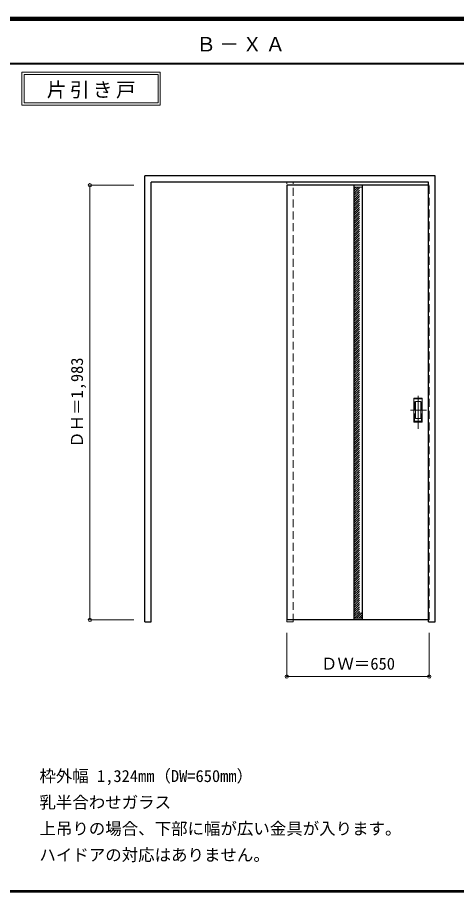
# Model space of a CAD drawing. Units: millimetres, scale not verified. Extents: x -6000 to 5700, y -4307 to 4175.
# Drawn here: x 1698 to 3699, y 188 to 4175 of the extents above; entities that cross this region are included whole.
import ezdxf
from ezdxf.enums import TextEntityAlignment as Align

# ---------------------------------------------------------------- set-up
doc = ezdxf.new("R2010")
doc.units = ezdxf.units.MM
doc.header["$LTSCALE"] = 30
doc.header["$PDMODE"] = 32
doc.header["$PDSIZE"] = 15
doc.linetypes.add('CHAIN1', pattern=[8, 5, -1, 1, -1])
doc.linetypes.add('DASHED1', pattern=[1.8, 1.2, -0.6])
for name, color, linetype, lineweight in [('0-2_扉', 4, 'DASHED1', 9), ('0-3_仕上げ', 7, 'Continuous', 18), ('0-4_枠', 3, 'Continuous', 25), ('0-6_引手', 7, 'Continuous', 18), ('0-A_文字', 7, 'Continuous', 18), ('0-B_寸法', 7, 'Continuous', 9), ('0-C_ハッチ', 4, 'DASHED1', 9), ('F-1_枠', 6, 'Continuous', 40)]:
    doc.layers.add(name, color=color, linetype=linetype, lineweight=lineweight)
doc.styles.add('ＭＳ ゴシック', font='')
doc.styles.get('ＭＳ ゴシック').set_extended_font_data('MS Gothic')

msp = doc.modelspace()

# ---------------------------------------------------------------- linework, layer by layer
at = {"layer": '0-2_扉', "color": 3, "linetype": 'Continuous', "lineweight": 25}
for p, q in [((3572, 3409.5), (2925, 3409.5)), ((2925, 3409.5), (2925, 1426.5)), ((3572, 1426.5), (2925, 1426.5))]:
    msp.add_line(p, q, dxfattribs=at)
at = {"layer": '0-2_扉'}
for p, q in [((2925, 3409.5), (2925, 3405.5)), ((3572, 3409.5), (3575, 3409.5))]:
    msp.add_line(p, q, dxfattribs=at)
msp.add_lwpolyline([(3572, 1426.5), (3575, 1426.5), (3575, 3409.5)], dxfattribs=at)
at = {"layer": '0-3_仕上げ', "color": 3, "lineweight": 25}
for p, q in [((3231, 3409.5), (3231, 1426.5)), ((3269, 3409.5), (3269, 1426.5))]:
    msp.add_line(p, q, dxfattribs=at)
at = {"layer": '0-3_仕上げ'}
for p, q in [((3231, 3401.5), (3269, 3401.5)), ((3231, 1434.5), (3269, 1434.5))]:
    msp.add_line(p, q, dxfattribs=at)
at = {"layer": '0-4_枠'}
for p, q in [((2278, 1418), (2278, 3453)), ((3602, 3453), (2278, 3453)), ((3602, 1418), (3602, 3453)), ((3572, 3423), (2308, 3423)), ((3572, 1418), (3572, 3423)), ((3572, 1418), (3602, 1418))]:
    msp.add_line(p, q, dxfattribs=at)
at = {"layer": '0-4_枠', "color": 4, "linetype": 'DASHED1', "lineweight": 9}
for p, q in [((2925, 1418), (2925, 3423)), ((2955, 1418), (2955, 3423)), ((2925, 1418), (2955, 1418))]:
    msp.add_line(p, q, dxfattribs=at)
at = {"layer": '0-4_枠'}
msp.add_lwpolyline([(2278, 1418), (2308, 1418), (2308, 3423)], dxfattribs=at)
at = {"layer": '0-6_引手'}
for p, q in [((3543, 2439), (3505, 2439)), ((3505, 2329), (3505, 2439)), ((3543, 2439), (3505, 2439)), ((3505, 2329), (3505, 2439)), ((3543, 2329), (3543, 2439)), ((3543, 2329), (3543, 2439)), ((3536.5, 2423), (3511.5, 2423)), ((3511.5, 2345), (3511.5, 2423)), ((3536.5, 2423), (3511.5, 2423)), ((3511.5, 2345), (3511.5, 2423)), ((3536.5, 2345), (3536.5, 2423)), ((3536.5, 2345), (3536.5, 2423)), ((3543, 2329), (3505, 2329)), ((3543, 2329), (3505, 2329)), ((3536.5, 2345), (3511.5, 2345)), ((3536.5, 2345), (3511.5, 2345))]:
    msp.add_line(p, q, dxfattribs=at)
at = {"layer": '0-6_引手', "linetype": 'DASHED1'}
for p, q in [((3508, 2333), (3508, 2435)), ((3508, 2333), (3508, 2435)), ((3540, 2333), (3508, 2333)), ((3540, 2333), (3508, 2333))]:
    msp.add_line(p, q, dxfattribs=at)
at = {"layer": '0-6_引手', "linetype": 'CHAIN1'}
for p, q in [((3524, 2298.77), (3524, 2469.62)), ((3524, 2298.77), (3524, 2469.62)), ((3562.07, 2384), (3489.56, 2384)), ((3562.07, 2384), (3489.56, 2384))]:
    msp.add_line(p, q, dxfattribs=at)
at = {"layer": '0-6_引手', "linetype": 'DASHED1'}
msp.add_lwpolyline([(3540, 2333), (3540, 2435), (3508, 2435)], dxfattribs=at)
msp.add_lwpolyline([(3540, 2333), (3540, 2435), (3508, 2435)], dxfattribs=at)
at = {"layer": '0-A_文字'}
for p, q in [((1718, 3925), (1718, 3775)), ((1728, 3915), (1728, 3785)), ((1728, 3915), (2339.03, 3915)), ((2339.03, 3915), (2339.03, 3785)), ((1718, 3775), (2349.03, 3775)), ((1728, 3785), (2339.03, 3785))]:
    msp.add_line(p, q, dxfattribs=at)
msp.add_lwpolyline([(1718, 3925), (2349.03, 3925), (2349.03, 3775)], dxfattribs=at)
at = {"layer": '0-B_寸法', "color": 4}
for p, q in [((2028, 3409.5), (2028, 1426.5)), ((2028, 3409.5), (2228, 3409.5)), ((2028, 1426.5), (2228, 1426.5)), ((3575, 1168), (3575, 1368))]:
    msp.add_line(p, q, dxfattribs=at)
msp.add_lwpolyline([(3575, 1168), (2925, 1168), (2925, 1368)], dxfattribs=at)
at = {"layer": '0-B_寸法'}
for p in [(2028, 3409.5), (2028, 1426.5), (2925, 1168), (3575, 1168)]:
    msp.add_point(p, dxfattribs=at)
at = {"layer": '0-C_ハッチ'}
for p, q in [((3231, 3391.8), (3240.7, 3401.5)), ((3231, 3372), (3260.5, 3401.5)), ((3231, 3381.9), (3250.6, 3401.5)), ((3231, 3362.1), (3269, 3400.1)), ((3231, 3352.2), (3269, 3390.2)), ((3231, 3342.3), (3269, 3380.3)), ((3231, 3332.4), (3269, 3370.4)), ((3231, 3322.5), (3269, 3360.5)), ((3231, 3312.6), (3269, 3350.6)), ((3231, 3302.7), (3269, 3340.7)), ((3231, 3292.8), (3269, 3330.8)), ((3231, 3282.91), (3269, 3320.91)), ((3231, 3273.01), (3269, 3311.01)), ((3231, 3263.11), (3269, 3301.11)), ((3231, 3253.21), (3269, 3291.21)), ((3231, 3243.31), (3269, 3281.31)), ((3231, 3233.41), (3269, 3271.41)), ((3231, 3223.51), (3269, 3261.51)), ((3231, 3213.61), (3269, 3251.61)), ((3231, 3203.71), (3269, 3241.71)), ((3231, 3193.81), (3269, 3231.81)), ((3231, 3183.91), (3269, 3221.91)), ((3231, 3174.01), (3269, 3212.01)), ((3231, 3164.11), (3269, 3202.11)), ((3231, 3154.21), (3269, 3192.21)), ((3231, 3144.31), (3269, 3182.31)), ((3231, 3134.41), (3269, 3172.41)), ((3231, 3124.51), (3269, 3162.51)), ((3231, 3114.61), (3269, 3152.61)), ((3231, 3104.71), (3269, 3142.71)), ((3231, 3094.81), (3269, 3132.81)), ((3231, 3084.92), (3269, 3122.92)), ((3231, 3075.02), (3269, 3113.02)), ((3231, 3065.12), (3269, 3103.12)), ((3231, 3055.22), (3269, 3093.22)), ((3231, 3045.32), (3269, 3083.32)), ((3231, 3035.42), (3269, 3073.42)), ((3231, 3025.52), (3269, 3063.52)), ((3231, 3015.62), (3269, 3053.62)), ((3231, 3005.72), (3269, 3043.72)), ((3231, 2995.82), (3269, 3033.82)), ((3231, 2985.92), (3269, 3023.92)), ((3231, 2976.02), (3269, 3014.02)), ((3231, 2966.12), (3269, 3004.12)), ((3231, 2956.22), (3269, 2994.22)), ((3231, 2946.32), (3269, 2984.32)), ((3231, 2936.42), (3269, 2974.42)), ((3231, 2926.52), (3269, 2964.52)), ((3231, 2916.62), (3269, 2954.62)), ((3231, 2906.72), (3269, 2944.72)), ((3231, 2896.82), (3269, 2934.82)), ((3231, 2886.93), (3269, 2924.93)), ((3231, 2877.03), (3269, 2915.03)), ((3231, 2867.13), (3269, 2905.13)), ((3231, 2857.23), (3269, 2895.23)), ((3231, 2847.33), (3269, 2885.33)), ((3231, 2837.43), (3269, 2875.43)), ((3231, 2827.53), (3269, 2865.53)), ((3231, 2817.63), (3269, 2855.63)), ((3231, 2807.73), (3269, 2845.73)), ((3231, 2797.83), (3269, 2835.83)), ((3231, 2787.93), (3269, 2825.93)), ((3231, 2778.03), (3269, 2816.03)), ((3231, 2768.13), (3269, 2806.13)), ((3231, 2758.23), (3269, 2796.23)), ((3231, 2748.33), (3269, 2786.33)), ((3231, 2738.43), (3269, 2776.43)), ((3231, 2728.53), (3269, 2766.53)), ((3231, 2718.63), (3269, 2756.63)), ((3231, 2708.73), (3269, 2746.73)), ((3231, 2698.83), (3269, 2736.83)), ((3231, 2688.94), (3269, 2726.94)), ((3231, 2679.04), (3269, 2717.04)), ((3231, 2669.14), (3269, 2707.14)), ((3231, 2659.24), (3269, 2697.24)), ((3231, 2649.34), (3269, 2687.34)), ((3231, 2639.44), (3269, 2677.44)), ((3231, 2629.54), (3269, 2667.54)), ((3231, 2619.64), (3269, 2657.64)), ((3231, 2609.74), (3269, 2647.74)), ((3231, 2599.84), (3269, 2637.84)), ((3231, 2589.94), (3269, 2627.94)), ((3231, 2580.04), (3269, 2618.04)), ((3231, 2570.14), (3269, 2608.14)), ((3231, 2560.24), (3269, 2598.24)), ((3231, 2550.34), (3269, 2588.34)), ((3231, 2540.44), (3269, 2578.44)), ((3231, 2530.54), (3269, 2568.54)), ((3231, 2520.64), (3269, 2558.64)), ((3231, 2510.74), (3269, 2548.74)), ((3231, 2500.84), (3269, 2538.84)), ((3231, 2490.95), (3269, 2528.95)), ((3231, 2481.05), (3269, 2519.05)), ((3231, 2471.15), (3269, 2509.15)), ((3231, 2461.25), (3269, 2499.25)), ((3231, 2451.35), (3269, 2489.35)), ((3231, 2441.45), (3269, 2479.45)), ((3231, 2431.55), (3269, 2469.55)), ((3231, 2421.65), (3269, 2459.65)), ((3231, 2411.75), (3269, 2449.75)), ((3231, 2401.85), (3269, 2439.85)), ((3231, 2391.95), (3269, 2429.95)), ((3231, 2382.05), (3269, 2420.05)), ((3231, 2372.15), (3269, 2410.15)), ((3231, 2362.25), (3269, 2400.25)), ((3231, 2352.35), (3269, 2390.35)), ((3231, 2342.45), (3269, 2380.45)), ((3231, 2332.55), (3269, 2370.55)), ((3231, 2322.65), (3269, 2360.65)), ((3231, 2312.75), (3269, 2350.75)), ((3231, 2302.86), (3269, 2340.86)), ((3231, 2292.96), (3269, 2330.96)), ((3231, 2283.06), (3269, 2321.06)), ((3231, 2273.16), (3269, 2311.16)), ((3231, 2263.26), (3269, 2301.26)), ((3231, 2253.36), (3269, 2291.36)), ((3231, 2243.46), (3269, 2281.46)), ((3231, 2233.56), (3269, 2271.56)), ((3231, 2223.66), (3269, 2261.66)), ((3231, 2213.76), (3269, 2251.76)), ((3231, 2203.86), (3269, 2241.86)), ((3231, 2193.96), (3269, 2231.96)), ((3231, 2184.06), (3269, 2222.06)), ((3231, 2174.16), (3269, 2212.16)), ((3231, 2164.26), (3269, 2202.26)), ((3231, 2154.36), (3269, 2192.36)), ((3231, 2144.46), (3269, 2182.46)), ((3231, 2134.56), (3269, 2172.56)), ((3231, 2124.66), (3269, 2162.66)), ((3231, 2114.76), (3269, 2152.76)), ((3231, 2104.87), (3269, 2142.87)), ((3231, 2094.97), (3269, 2132.97)), ((3231, 2085.07), (3269, 2123.07)), ((3231, 2075.17), (3269, 2113.17)), ((3231, 2065.27), (3269, 2103.27)), ((3231, 2055.37), (3269, 2093.37)), ((3231, 2045.47), (3269, 2083.47)), ((3231, 2035.57), (3269, 2073.57)), ((3231, 2025.67), (3269, 2063.67)), ((3231, 2015.77), (3269, 2053.77)), ((3231, 2005.87), (3269, 2043.87)), ((3231, 1995.97), (3269, 2033.97)), ((3231, 1986.07), (3269, 2024.07)), ((3231, 1976.17), (3269, 2014.17)), ((3231, 1966.27), (3269, 2004.27)), ((3231, 1956.37), (3269, 1994.37)), ((3231, 1946.47), (3269, 1984.47)), ((3231, 1936.57), (3269, 1974.57)), ((3231, 1926.67), (3269, 1964.67)), ((3231, 1916.77), (3269, 1954.77)), ((3231, 1906.88), (3269, 1944.88)), ((3231, 1896.98), (3269, 1934.98)), ((3231, 1887.08), (3269, 1925.08)), ((3231, 1877.18), (3269, 1915.18)), ((3231, 1867.28), (3269, 1905.28)), ((3231, 1857.38), (3269, 1895.38)), ((3231, 1847.48), (3269, 1885.48)), ((3231, 1837.58), (3269, 1875.58)), ((3231, 1827.68), (3269, 1865.68)), ((3231, 1817.78), (3269, 1855.78)), ((3231, 1807.88), (3269, 1845.88)), ((3231, 1797.98), (3269, 1835.98)), ((3231, 1788.08), (3269, 1826.08)), ((3231, 1778.18), (3269, 1816.18)), ((3231, 1768.28), (3269, 1806.28)), ((3231, 1758.38), (3269, 1796.38)), ((3231, 1748.48), (3269, 1786.48)), ((3231, 1738.58), (3269, 1776.58)), ((3231, 1728.68), (3269, 1766.68)), ((3231, 1718.78), (3269, 1756.78)), ((3231, 1708.89), (3269, 1746.89)), ((3231, 1698.99), (3269, 1736.99)), ((3231, 1689.09), (3269, 1727.09)), ((3231, 1679.19), (3269, 1717.19)), ((3231, 1669.29), (3269, 1707.29)), ((3231, 1659.39), (3269, 1697.39)), ((3231, 1649.49), (3269, 1687.49)), ((3231, 1639.59), (3269, 1677.59)), ((3231, 1629.69), (3269, 1667.69)), ((3231, 1619.79), (3269, 1657.79)), ((3231, 1609.89), (3269, 1647.89)), ((3231, 1599.99), (3269, 1637.99)), ((3231, 1590.09), (3269, 1628.09)), ((3231, 1580.19), (3269, 1618.19)), ((3231, 1570.29), (3269, 1608.29)), ((3231, 1560.39), (3269, 1598.39)), ((3231, 1550.49), (3269, 1588.49)), ((3231, 1540.59), (3269, 1578.59)), ((3231, 1530.69), (3269, 1568.69)), ((3231, 1520.79), (3269, 1558.79)), ((3231, 1510.9), (3269, 1548.9)), ((3231, 1501), (3269, 1539)), ((3231, 1491.1), (3269, 1529.1)), ((3231, 1481.2), (3269, 1519.2)), ((3231, 1471.3), (3269, 1509.3)), ((3231, 1461.4), (3269, 1499.4)), ((3231, 1451.5), (3269, 1489.5)), ((3231, 1441.6), (3269, 1479.6)), ((3233.8, 1434.5), (3269, 1469.7)), ((3243.7, 1434.5), (3269, 1459.8)), ((3253.6, 1434.5), (3269, 1449.9)), ((3263.5, 1434.5), (3269, 1440))]:
    msp.add_line(p, q, dxfattribs=at)
at = {"layer": 'F-1_枠'}
for p, q in [((-6000, 4175), (5700, 4175)), ((-6000, 4170), (5700, 4170)), ((-6000, 4165), (5700, 4165)), ((-6000, 3965), (5700, 3965)), ((-6000, 190.5), (5700, 190.5)), ((-6000, 187.5), (5700, 187.5))]:
    msp.add_line(p, q, dxfattribs=at)

# ---------------------------------------------------------------- texts
at = {"layer": '0-A_文字', "style": 'ＭＳ ゴシック'}
for s, p in [('枠外幅 1,324mm（DW=650mm）', (1798, 670.5)), ('乳半合わせガラス', (1798, 550.5)), ('上吊りの場合、下部に幅が広い金具が入ります。', (1798, 430.5)), ('ハイドアの対応はありません。', (1798, 310.5))]:
    msp.add_text(s, height=54.99, dxfattribs=at).set_placement(p, align=Align.BOTTOM_LEFT)
at = {"layer": '0-A_文字', "char_height": 65.98, "attachment_point": 7, "style": 'ＭＳ ゴシック'}
for s, insert in [('\\T1.17;Ｂ－ＸＡ', (2512.5, 4020)), ('\\T1.17;片引き戸', (1831.02, 3805))]:
    msp.add_mtext(s, dxfattribs=dict(at, insert=insert))
at = {"layer": '0-B_寸法', "style": 'ＭＳ ゴシック'}
msp.add_text('ＤＨ＝1,983', height=54.99, rotation=90, dxfattribs=at).set_placement((2013, 2211.75), align=Align.BOTTOM_LEFT)
msp.add_text('ＤＷ＝650', height=54.99, dxfattribs=at).set_placement((3081.25, 1183), align=Align.BOTTOM_LEFT)

doc.saveas('drawing.dxf')
